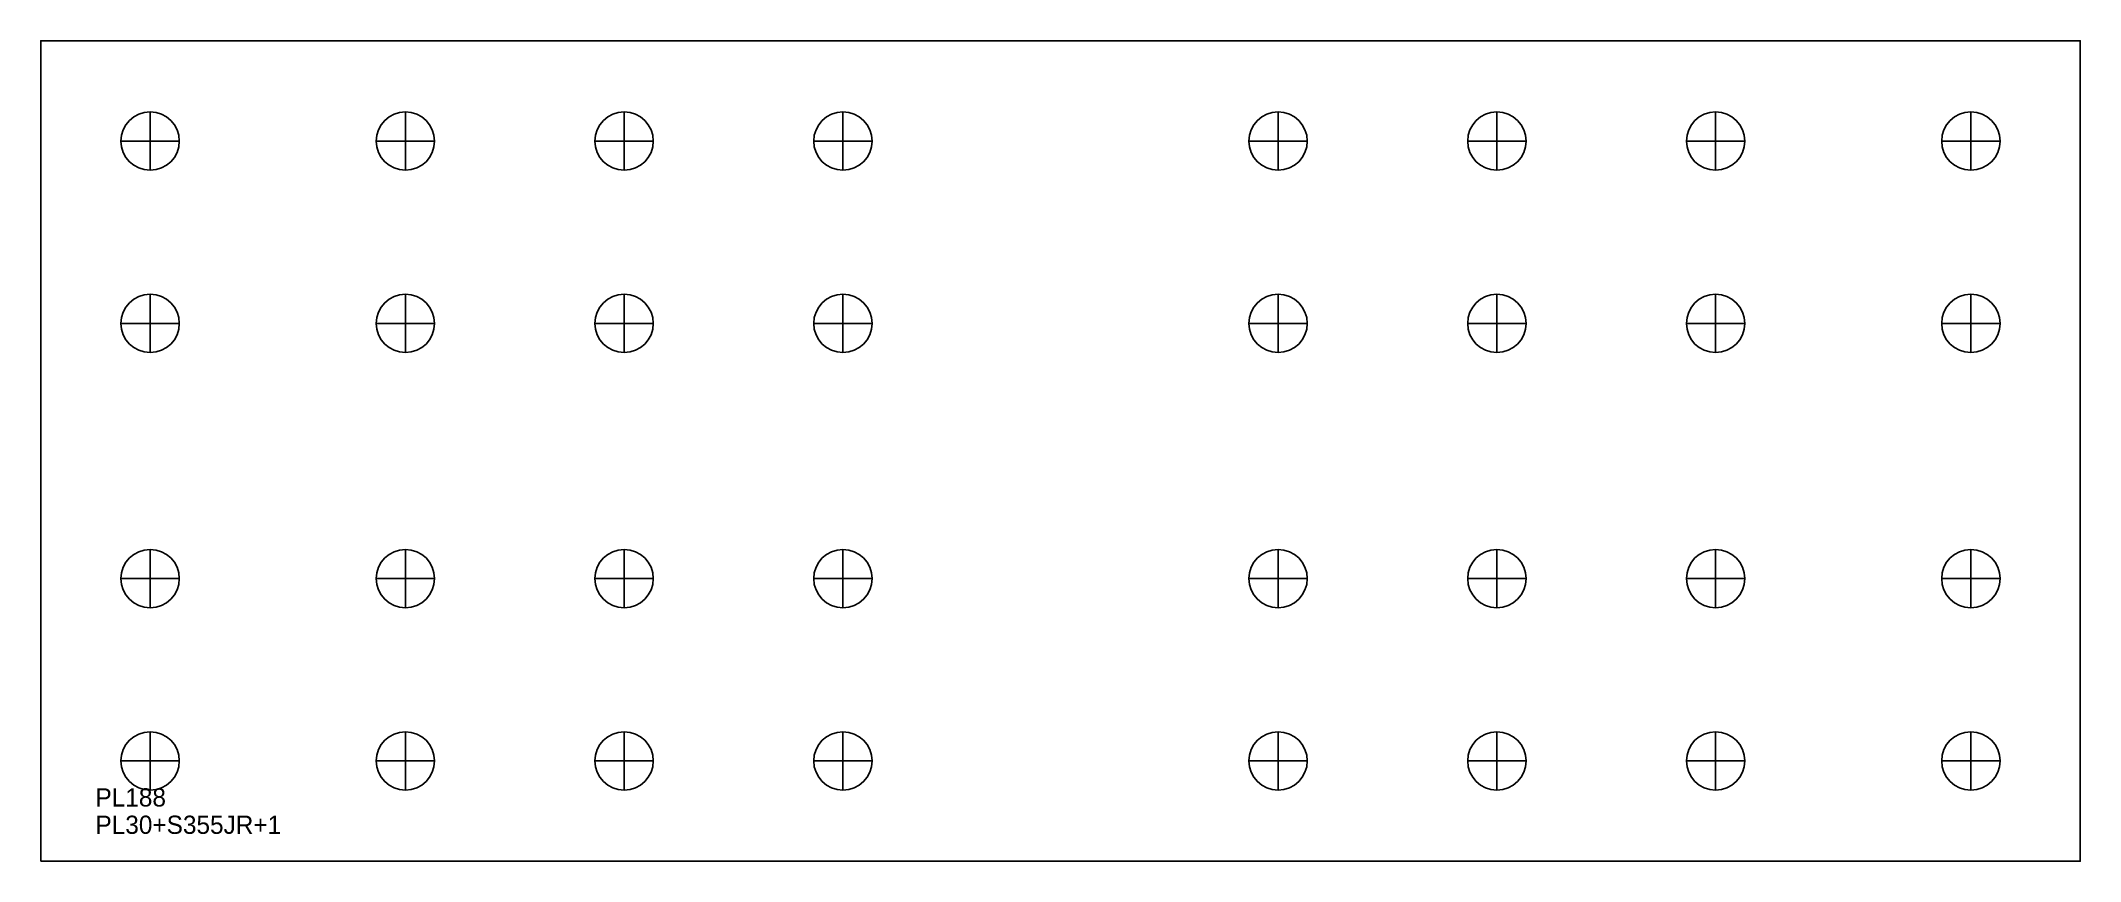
# Model space of a CAD drawing. Extents: x 0 to 1119, y 0 to 450.
import ezdxf

# ---------------------------------------------------------------- set-up
doc = ezdxf.new("R2010")
doc.units = 0
for name, color, linetype in [('30', 7, 'CONTINUOUS'), ('CUT', 7, 'CONTINUOUS'), ('SCRIBE', 3, 'CONTINUOUS'), ('TEXT', 7, 'CONTINUOUS')]:
    doc.layers.add(name, color=color, linetype=linetype)

msp = doc.modelspace()

# ---------------------------------------------------------------- linework, layer by layer
at = {"layer": '30', "color": 7, "linetype": 'CONTINUOUS'}
for p, q in [((60, 379), (60, 411)), ((200, 379), (200, 411)), ((320, 379), (320, 411)), ((440, 379), (440, 411)), ((678.75, 379), (678.75, 411)), ((798.75, 379), (798.75, 411)), ((918.75, 379), (918.75, 411)), ((1058.75, 379), (1058.75, 411)), ((44, 395), (76, 395)), ((184, 395), (216, 395)), ((304, 395), (336, 395)), ((424, 395), (456, 395)), ((662.75, 395), (694.75, 395)), ((782.75, 395), (814.75, 395)), ((902.75, 395), (934.75, 395)), ((1042.75, 395), (1074.75, 395)), ((60, 279), (60, 311)), ((200, 279), (200, 311)), ((320, 279), (320, 311)), ((440, 279), (440, 311)), ((678.75, 279), (678.75, 311)), ((798.75, 279), (798.75, 311)), ((918.75, 279), (918.75, 311)), ((1058.75, 279), (1058.75, 311)), ((44, 295), (76, 295)), ((184, 295), (216, 295)), ((304, 295), (336, 295)), ((424, 295), (456, 295)), ((662.75, 295), (694.75, 295)), ((782.75, 295), (814.75, 295)), ((902.75, 295), (934.75, 295)), ((1042.75, 295), (1074.75, 295)), ((60, 139), (60, 171)), ((200, 139), (200, 171)), ((320, 139), (320, 171)), ((440, 139), (440, 171)), ((678.75, 139), (678.75, 171)), ((798.75, 139), (798.75, 171)), ((918.75, 139), (918.75, 171)), ((1058.75, 139), (1058.75, 171)), ((44, 155), (76, 155)), ((184, 155), (216, 155)), ((304, 155), (336, 155)), ((424, 155), (456, 155)), ((662.75, 155), (694.75, 155)), ((782.75, 155), (814.75, 155)), ((902.75, 155), (934.75, 155)), ((1042.75, 155), (1074.75, 155)), ((60, 39), (60, 71)), ((200, 39), (200, 71)), ((320, 39), (320, 71)), ((440, 39), (440, 71)), ((678.75, 39), (678.75, 71)), ((798.75, 39), (798.75, 71)), ((918.75, 39), (918.75, 71)), ((1058.75, 39), (1058.75, 71)), ((44, 55), (76, 55)), ((184, 55), (216, 55)), ((304, 55), (336, 55)), ((424, 55), (456, 55)), ((662.75, 55), (694.75, 55)), ((782.75, 55), (814.75, 55)), ((902.75, 55), (934.75, 55)), ((1042.75, 55), (1074.75, 55))]:
    msp.add_line(p, q, dxfattribs=at)
for points in [[(60, 411, 1), (60, 379, 1)], [(200, 411, 1), (200, 379, 1)], [(320, 411, 1), (320, 379, 1)], [(440, 411, 1), (440, 379, 1)], [(678.75, 411, 1), (678.75, 379, 1)], [(798.75, 411, 1), (798.75, 379, 1)], [(918.75, 411, 1), (918.75, 379, 1)], [(1058.75, 411, 1), (1058.75, 379, 1)], [(60, 311, 1), (60, 279, 1)], [(200, 311, 1), (200, 279, 1)], [(320, 311, 1), (320, 279, 1)], [(440, 311, 1), (440, 279, 1)], [(678.75, 311, 1), (678.75, 279, 1)], [(798.75, 311, 1), (798.75, 279, 1)], [(918.75, 311, 1), (918.75, 279, 1)], [(1058.75, 311, 1), (1058.75, 279, 1)], [(60, 171, 1), (60, 139, 1)], [(200, 171, 1), (200, 139, 1)], [(320, 171, 1), (320, 139, 1)], [(440, 171, 1), (440, 139, 1)], [(678.75, 171, 1), (678.75, 139, 1)], [(798.75, 171, 1), (798.75, 139, 1)], [(918.75, 171, 1), (918.75, 139, 1)], [(1058.75, 171, 1), (1058.75, 139, 1)], [(60, 71, 1), (60, 39, 1)], [(200, 71, 1), (200, 39, 1)], [(320, 71, 1), (320, 39, 1)], [(440, 71, 1), (440, 39, 1)], [(678.75, 71, 1), (678.75, 39, 1)], [(798.75, 71, 1), (798.75, 39, 1)], [(918.75, 71, 1), (918.75, 39, 1)], [(1058.75, 71, 1), (1058.75, 39, 1)]]:
    msp.add_lwpolyline(points, format="xyb", close=True, dxfattribs=at)
at = {"layer": 'CUT', "color": 7, "linetype": 'CONTINUOUS'}
msp.add_lwpolyline([(0, 0), (0, 450), (1118.75, 450), (1118.75, 0)], close=True, dxfattribs=at)

# ---------------------------------------------------------------- texts
at = {"layer": 'SCRIBE', "color": 3}
msp.add_text('PL188', height=10, dxfattribs=at).set_placement((30, 30))
at = {"layer": 'TEXT', "color": 7}
msp.add_text('PL30+S355JR+1', height=10, dxfattribs=at).set_placement((30, 15))

doc.saveas('drawing.dxf')
